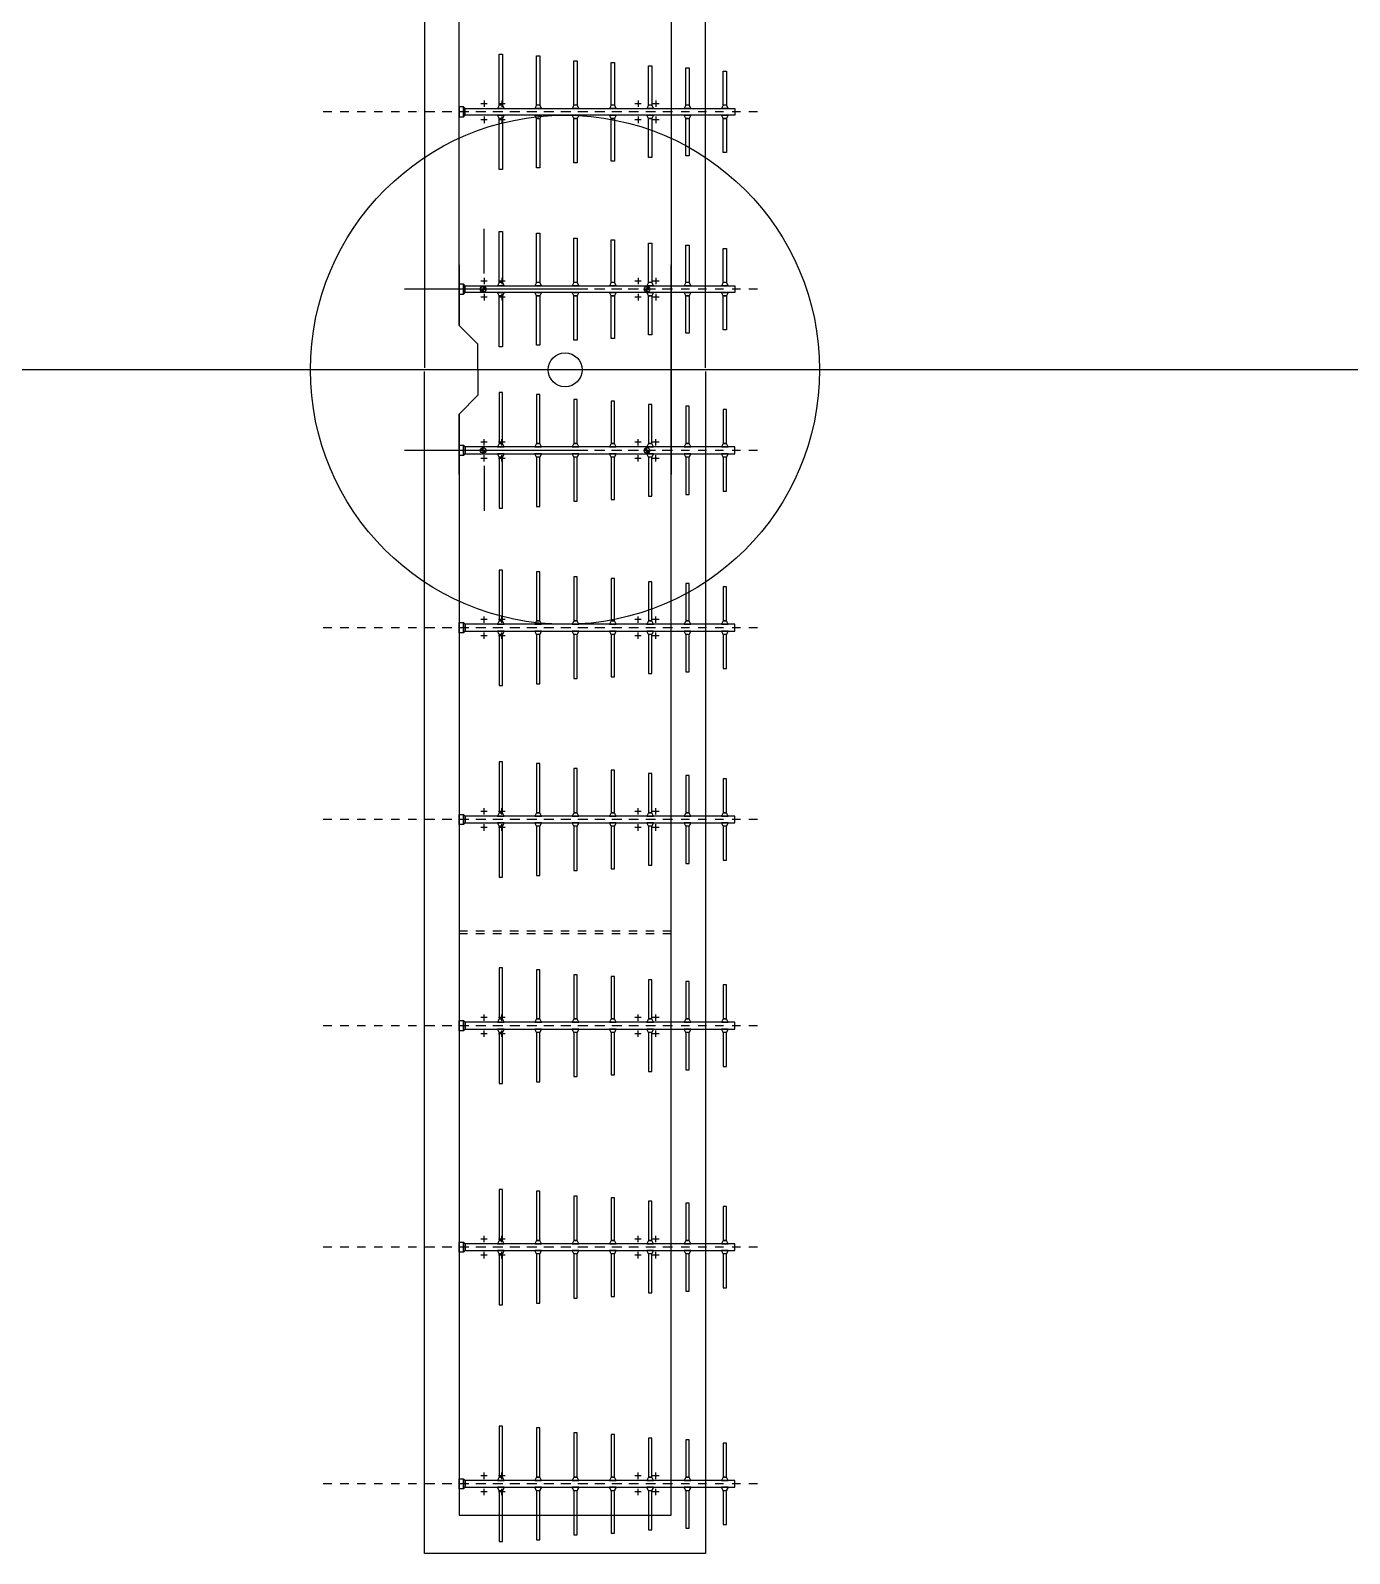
# Model space of a CAD drawing. Header units: millimetres. Extents: x -2699 to 2556, y 623 to 2108.
# Drawn here: x -1733.54 to -1718, y 1600.85 to 1618.8 of the extents above; entities that cross this region are included whole.
import ezdxf

# ---------------------------------------------------------------- set-up
doc = ezdxf.new("R2010")
doc.units = ezdxf.units.MM
for name, pattern in [('CENTER', [2, 1.25, -0.25, 0.25, -0.25]), ('CENTER2', [1.125, 0.75, -0.125, 0.125, -0.125]), ('DASHDOT2', [0.5, 0.25, -0.125, 0, -0.125]), ('DASHED', [0.75, 0.5, -0.25])]:
    doc.linetypes.add(name, pattern=pattern)
for name, color, linetype in [('FGW', 8, 'Continuous'), ('¸¨Öú', 7, 'Continuous'), ('导航台站', 2, 'Continuous'), ('建筑物', 1, 'Continuous')]:
    doc.layers.add(name, color=color, linetype=linetype)

# ---------------------------------------------------------------- blocks, each defined once
blk = doc.blocks.new('20单元航向阵')
at = {"ltscale": 0.005}
h = blk.add_hatch(color=256, dxfattribs=at)
h.paths.add_polyline_path([(1370742.4, -833805.7), (1370742.4, -833809), (1370745.7, -833809, 0.414214)])
h.paths.add_polyline_path([(1370742.4, -833809), (1370739.1, -833809, 0.414214), (1370742.4, -833812.3)])
h = blk.add_hatch(color=256, dxfattribs=at)
h.paths.add_polyline_path([(1370935.4, -833805.7), (1370935.4, -833809), (1370938.7, -833809, 0.414214)])
h.paths.add_polyline_path([(1370935.4, -833809), (1370932.1, -833809, 0.414214), (1370935.4, -833812.3)])
h = blk.add_hatch(color=256, dxfattribs=at)
h.paths.add_polyline_path([(1370742.4, -834002.3), (1370742.4, -833999), (1370745.7, -833999, -0.414214)])
h.paths.add_polyline_path([(1370742.4, -833999), (1370739.1, -833999, -0.414214), (1370742.4, -833995.7)])
h = blk.add_hatch(color=256, dxfattribs=at)
h.paths.add_polyline_path([(1370935.4, -834002.3), (1370935.4, -833999), (1370938.7, -833999, -0.414214)])
h.paths.add_polyline_path([(1370935.4, -833999), (1370932.1, -833999, -0.414214), (1370935.4, -833995.7)])
at = {"color": 2}
for p, q in [((1370673.3, -832509), (1370673.3, -833901.9)), ((1371004.3, -833901.9), (1371004.3, -832509)), ((1370673.3, -835299.1), (1370673.3, -833906.1)), ((1371004.3, -833906.1), (1371004.3, -835299.1)), ((1371004.3, -835299.1), (1370673.3, -835299.1))]:
    blk.add_line(p, q, dxfattribs=at)
at = {"ltscale": 0.005}
for p, q in [((1370713.9, -833851.8), (1370713.9, -832554)), ((1370963.9, -832554), (1370963.9, -833904)), ((1370747.2, -833590.5), (1370739.5, -833590.5)), ((1370743.4, -833586.7), (1370743.4, -833594.3)), ((1370768.2, -833590.5), (1370760.5, -833590.5)), ((1370764.4, -833586.7), (1370764.4, -833594.3)), ((1370928.7, -833590.5), (1370921, -833590.5)), ((1370924.9, -833586.7), (1370924.9, -833594.3)), ((1370949.7, -833590.5), (1370942, -833590.5)), ((1370945.9, -833586.7), (1370945.9, -833594.3)), ((1370747.2, -833609.5), (1370739.5, -833609.5)), ((1370743.4, -833605.7), (1370743.4, -833613.3)), ((1370768.2, -833609.5), (1370760.5, -833609.5)), ((1370764.4, -833605.7), (1370764.4, -833613.3)), ((1370928.7, -833609.5), (1370921, -833609.5)), ((1370924.9, -833605.7), (1370924.9, -833613.3)), ((1370949.7, -833609.5), (1370942, -833609.5)), ((1370945.9, -833605.7), (1370945.9, -833613.3)), ((1370743.4, -833790.7), (1370743.4, -833737.8)), ((1370713.9, -833780.5), (1370713.9, -833851.8)), ((1370963.9, -833904), (1370963.9, -833780.5)), ((1370747.2, -833799.5), (1370739.5, -833799.5)), ((1370747.2, -833799.5), (1370739.5, -833799.5)), ((1370742.4, -833805.7), (1370742.4, -833812.3)), ((1370743.4, -833795.7), (1370743.4, -833803.3)), ((1370743.4, -833795.7), (1370743.4, -833803.3)), ((1370768.2, -833799.5), (1370760.5, -833799.5)), ((1370768.2, -833799.5), (1370760.5, -833799.5)), ((1370764.4, -833795.7), (1370764.4, -833803.3)), ((1370764.4, -833795.7), (1370764.4, -833803.3)), ((1370928.7, -833799.5), (1370921, -833799.5)), ((1370928.7, -833799.5), (1370921, -833799.5)), ((1370924.9, -833795.7), (1370924.9, -833803.3)), ((1370924.9, -833795.7), (1370924.9, -833803.3)), ((1370935.4, -833805.7), (1370935.4, -833812.3)), ((1370949.7, -833799.5), (1370942, -833799.5)), ((1370949.7, -833799.5), (1370942, -833799.5)), ((1370945.9, -833795.7), (1370945.9, -833803.3)), ((1370945.9, -833795.7), (1370945.9, -833803.3)), ((1370739.1, -833809), (1370745.7, -833809)), ((1370747.2, -833818.5), (1370739.5, -833818.5)), ((1370747.2, -833818.5), (1370739.5, -833818.5)), ((1370743.4, -833814.7), (1370743.4, -833822.3)), ((1370743.4, -833814.7), (1370743.4, -833822.3)), ((1370768.2, -833818.5), (1370760.5, -833818.5)), ((1370768.2, -833818.5), (1370760.5, -833818.5)), ((1370764.4, -833814.7), (1370764.4, -833822.3)), ((1370764.4, -833814.7), (1370764.4, -833822.3)), ((1370928.7, -833818.5), (1370921, -833818.5)), ((1370928.7, -833818.5), (1370921, -833818.5)), ((1370924.9, -833814.7), (1370924.9, -833822.3)), ((1370924.9, -833814.7), (1370924.9, -833822.3)), ((1370932.1, -833809), (1370938.7, -833809)), ((1370949.7, -833818.5), (1370942, -833818.5)), ((1370949.7, -833818.5), (1370942, -833818.5)), ((1370945.9, -833814.7), (1370945.9, -833822.3)), ((1370945.9, -833814.7), (1370945.9, -833822.3)), ((1370713.9, -833851.8), (1370736.1, -833874)), ((1370713.9, -833851.8), (1370736.1, -833874)), ((1370736.1, -833904), (1370736.1, -833874)), ((1370736.1, -833904), (1370736.1, -833874)), ((1370736.1, -833904), (1370736.1, -833934)), ((1370736.1, -833904), (1370736.1, -833934)), ((1370963.9, -835254), (1370963.9, -833904)), ((1370963.9, -833904), (1370963.9, -834027.5)), ((1370713.9, -833956.3), (1370736.1, -833934)), ((1370713.9, -833956.3), (1370736.1, -833934)), ((1370713.9, -833956.3), (1370713.9, -835254)), ((1370713.9, -834027.5), (1370713.9, -833956.3)), ((1370743.4, -833993.3), (1370743.4, -833985.7)), ((1370743.4, -833993.3), (1370743.4, -833985.7)), ((1370764.4, -833993.3), (1370764.4, -833985.7)), ((1370764.4, -833993.3), (1370764.4, -833985.7)), ((1370924.9, -833993.3), (1370924.9, -833985.7)), ((1370924.9, -833993.3), (1370924.9, -833985.7)), ((1370945.9, -833993.3), (1370945.9, -833985.7)), ((1370945.9, -833993.3), (1370945.9, -833985.7)), ((1370739.1, -833999), (1370745.7, -833999)), ((1370747.2, -833989.5), (1370739.5, -833989.5)), ((1370747.2, -833989.5), (1370739.5, -833989.5)), ((1370742.4, -834002.3), (1370742.4, -833995.7)), ((1370743.4, -834012.3), (1370743.4, -834004.7)), ((1370743.4, -834012.3), (1370743.4, -834004.7)), ((1370768.2, -833989.5), (1370760.5, -833989.5)), ((1370768.2, -833989.5), (1370760.5, -833989.5)), ((1370764.4, -834012.3), (1370764.4, -834004.7)), ((1370764.4, -834012.3), (1370764.4, -834004.7)), ((1370928.7, -833989.5), (1370921, -833989.5)), ((1370928.7, -833989.5), (1370921, -833989.5)), ((1370924.9, -834012.3), (1370924.9, -834004.7)), ((1370924.9, -834012.3), (1370924.9, -834004.7)), ((1370932.1, -833999), (1370938.7, -833999)), ((1370935.4, -834002.3), (1370935.4, -833995.7)), ((1370949.7, -833989.5), (1370942, -833989.5)), ((1370949.7, -833989.5), (1370942, -833989.5)), ((1370945.9, -834012.3), (1370945.9, -834004.7)), ((1370945.9, -834012.3), (1370945.9, -834004.7)), ((1370747.2, -834008.5), (1370739.5, -834008.5)), ((1370747.2, -834008.5), (1370739.5, -834008.5)), ((1370743.4, -834017.3), (1370743.4, -834070.2)), ((1370768.2, -834008.5), (1370760.5, -834008.5)), ((1370768.2, -834008.5), (1370760.5, -834008.5)), ((1370928.7, -834008.5), (1370921, -834008.5)), ((1370928.7, -834008.5), (1370921, -834008.5)), ((1370949.7, -834008.5), (1370942, -834008.5)), ((1370949.7, -834008.5), (1370942, -834008.5)), ((1370747.2, -834198.5), (1370739.5, -834198.5)), ((1370743.4, -834202.3), (1370743.4, -834194.7)), ((1370768.2, -834198.5), (1370760.5, -834198.5)), ((1370764.4, -834202.3), (1370764.4, -834194.7)), ((1370928.7, -834198.5), (1370921, -834198.5)), ((1370924.9, -834202.3), (1370924.9, -834194.7)), ((1370949.7, -834198.5), (1370942, -834198.5)), ((1370945.9, -834202.3), (1370945.9, -834194.7)), ((1370747.2, -834217.5), (1370739.5, -834217.5)), ((1370743.4, -834221.3), (1370743.4, -834213.7)), ((1370768.2, -834217.5), (1370760.5, -834217.5)), ((1370764.4, -834221.3), (1370764.4, -834213.7)), ((1370928.7, -834217.5), (1370921, -834217.5)), ((1370924.9, -834221.3), (1370924.9, -834213.7)), ((1370949.7, -834217.5), (1370942, -834217.5)), ((1370945.9, -834221.3), (1370945.9, -834213.7)), ((1370747.2, -834424.5), (1370739.5, -834424.5)), ((1370743.4, -834428.3), (1370743.4, -834420.7)), ((1370768.2, -834424.5), (1370760.5, -834424.5)), ((1370764.4, -834428.3), (1370764.4, -834420.7)), ((1370928.7, -834424.5), (1370921, -834424.5)), ((1370924.9, -834428.3), (1370924.9, -834420.7)), ((1370949.7, -834424.5), (1370942, -834424.5)), ((1370945.9, -834428.3), (1370945.9, -834420.7)), ((1370747.2, -834443.5), (1370739.5, -834443.5)), ((1370743.4, -834447.3), (1370743.4, -834439.7)), ((1370768.2, -834443.5), (1370760.5, -834443.5)), ((1370764.4, -834447.3), (1370764.4, -834439.7)), ((1370928.7, -834443.5), (1370921, -834443.5)), ((1370924.9, -834447.3), (1370924.9, -834439.7)), ((1370949.7, -834443.5), (1370942, -834443.5)), ((1370945.9, -834447.3), (1370945.9, -834439.7)), ((1370747.2, -834667.5), (1370739.5, -834667.5)), ((1370743.4, -834671.3), (1370743.4, -834663.7)), ((1370768.2, -834667.5), (1370760.5, -834667.5)), ((1370764.4, -834671.3), (1370764.4, -834663.7)), ((1370928.7, -834667.5), (1370921, -834667.5)), ((1370924.9, -834671.3), (1370924.9, -834663.7)), ((1370949.7, -834667.5), (1370942, -834667.5)), ((1370945.9, -834671.3), (1370945.9, -834663.7)), ((1370747.2, -834686.5), (1370739.5, -834686.5)), ((1370743.4, -834690.3), (1370743.4, -834682.7)), ((1370768.2, -834686.5), (1370760.5, -834686.5)), ((1370764.4, -834690.3), (1370764.4, -834682.7)), ((1370928.7, -834686.5), (1370921, -834686.5)), ((1370924.9, -834690.3), (1370924.9, -834682.7)), ((1370949.7, -834686.5), (1370942, -834686.5)), ((1370945.9, -834690.3), (1370945.9, -834682.7)), ((1370747.2, -834928.5), (1370739.5, -834928.5)), ((1370743.4, -834932.3), (1370743.4, -834924.7)), ((1370768.2, -834928.5), (1370760.5, -834928.5)), ((1370764.4, -834932.3), (1370764.4, -834924.7)), ((1370928.7, -834928.5), (1370921, -834928.5)), ((1370924.9, -834932.3), (1370924.9, -834924.7)), ((1370949.7, -834928.5), (1370942, -834928.5)), ((1370945.9, -834932.3), (1370945.9, -834924.7)), ((1370747.2, -834947.5), (1370739.5, -834947.5)), ((1370743.4, -834951.3), (1370743.4, -834943.7)), ((1370768.2, -834947.5), (1370760.5, -834947.5)), ((1370764.4, -834951.3), (1370764.4, -834943.7)), ((1370928.7, -834947.5), (1370921, -834947.5)), ((1370924.9, -834951.3), (1370924.9, -834943.7)), ((1370949.7, -834947.5), (1370942, -834947.5)), ((1370945.9, -834951.3), (1370945.9, -834943.7)), ((1370747.2, -835207.5), (1370739.5, -835207.5)), ((1370743.4, -835211.3), (1370743.4, -835203.7)), ((1370768.2, -835207.5), (1370760.5, -835207.5)), ((1370764.4, -835211.3), (1370764.4, -835203.7)), ((1370928.7, -835207.5), (1370921, -835207.5)), ((1370924.9, -835211.3), (1370924.9, -835203.7)), ((1370949.7, -835207.5), (1370942, -835207.5)), ((1370945.9, -835211.3), (1370945.9, -835203.7)), ((1370747.2, -835226.5), (1370739.5, -835226.5)), ((1370743.4, -835230.3), (1370743.4, -835222.7)), ((1370768.2, -835226.5), (1370760.5, -835226.5)), ((1370764.4, -835230.3), (1370764.4, -835222.7)), ((1370928.7, -835226.5), (1370921, -835226.5)), ((1370924.9, -835230.3), (1370924.9, -835222.7)), ((1370949.7, -835226.5), (1370942, -835226.5)), ((1370945.9, -835230.3), (1370945.9, -835222.7)), ((1370713.9, -835254), (1370963.9, -835254))]:
    blk.add_line(p, q, dxfattribs=at)
at = {"linetype": 'DASHDOT2', "ltscale": 0.01}
for p, q in [((1370963.9, -833600), (1370553.9, -833600)), ((1370853.2, -833809), (1370649.8, -833809)), ((1370963.4, -833809), (1370649.8, -833809)), ((1371251.7, -833904), (1370553.9, -833904)), ((1371251.7, -833904), (1370553.9, -833904)), ((1370853.2, -833999), (1370649.8, -833999)), ((1370963.4, -833999), (1370649.8, -833999)), ((1370963.9, -834208), (1370553.9, -834208)), ((1370963.9, -834434), (1370553.9, -834434)), ((1370963.9, -834677), (1370553.9, -834677)), ((1370963.9, -834938), (1370553.9, -834938)), ((1370963.9, -835217), (1370553.9, -835217))]:
    blk.add_line(p, q, dxfattribs=at)
at = {"linetype": 'CENTER2', "ltscale": 0.005}
for p, q in [((1370963.9, -833809), (1370914.2, -833809)), ((1370963.9, -833999), (1370914.2, -833999))]:
    blk.add_line(p, q, dxfattribs=at)
at = {"linetype": 'DASHED'}
for p, q in [((1370963.9, -834565.8), (1370713.9, -834565.8)), ((1370963.9, -834568.8), (1370713.9, -834568.8))]:
    blk.add_line(p, q, dxfattribs=at)
at = {"ltscale": 0.005}
for centre in [(1370742.4, -833809), (1370935.4, -833809), (1370742.4, -833999), (1370935.4, -833999)]:
    blk.add_circle(centre, 3.3, dxfattribs=at)
blk.add_circle((1370838.9, -833904), 20)
blk.add_circle((1370838.9, -833904), 20)
at = {"layer": '¸¨Öú', "color": 8, "linetype": 'CENTER'}
for p, q in [((1371065.6, -833600), (1370665.6, -833600)), ((1371065.6, -833809), (1370665.6, -833809)), ((1371065.6, -833999), (1370665.6, -833999)), ((1371065.6, -834208), (1370665.6, -834208)), ((1371065.6, -834434), (1370665.6, -834434)), ((1371065.6, -834677), (1370665.6, -834677)), ((1371065.6, -834938), (1370665.6, -834938)), ((1371065.6, -835217), (1370665.6, -835217))]:
    blk.add_line(p, q, dxfattribs=at)
at = {"layer": '导航台站', "color": 0, "ltscale": 0.5}
for p, q in [((1370761.1, -833592), (1370759.1, -833596)), ((1370765.1, -833592), (1370767.1, -833596)), ((1370805.1, -833592), (1370803.1, -833596)), ((1370809.1, -833592), (1370811.1, -833596)), ((1370849.1, -833592), (1370847.1, -833596)), ((1370853.1, -833592), (1370855.1, -833596)), ((1370893.1, -833592), (1370891.1, -833596)), ((1370897.1, -833592), (1370899.1, -833596)), ((1370937.1, -833592), (1370935.1, -833596)), ((1370941.1, -833592), (1370943.1, -833596)), ((1370981.1, -833592), (1370979.1, -833596)), ((1370985.1, -833592), (1370987.1, -833596)), ((1371025.1, -833592), (1371023.1, -833596)), ((1371029.1, -833592), (1371031.1, -833596)), ((1370767.1, -833596), (1370759.1, -833596)), ((1370767.1, -833596), (1370759.1, -833596)), ((1370761.1, -833608), (1370759.1, -833604)), ((1370811.1, -833596), (1370803.1, -833596)), ((1370811.1, -833596), (1370803.1, -833596)), ((1370805.1, -833608), (1370803.1, -833604)), ((1370855.1, -833596), (1370847.1, -833596)), ((1370855.1, -833596), (1370847.1, -833596)), ((1370849.1, -833608), (1370847.1, -833604)), ((1370899.1, -833596), (1370891.1, -833596)), ((1370899.1, -833596), (1370891.1, -833596)), ((1370893.1, -833608), (1370891.1, -833604)), ((1370943.1, -833596), (1370935.1, -833596)), ((1370943.1, -833596), (1370935.1, -833596)), ((1370937.1, -833608), (1370935.1, -833604)), ((1370987.1, -833596), (1370979.1, -833596)), ((1370987.1, -833596), (1370979.1, -833596)), ((1370981.1, -833608), (1370979.1, -833604)), ((1371031.1, -833596), (1371023.1, -833596)), ((1371031.1, -833596), (1371023.1, -833596)), ((1371025.1, -833608), (1371023.1, -833604)), ((1370761.1, -833801), (1370759.1, -833805)), ((1370767.1, -833805), (1370759.1, -833805)), ((1370767.1, -833805), (1370759.1, -833805)), ((1370765.1, -833801), (1370767.1, -833805)), ((1370805.1, -833801), (1370803.1, -833805)), ((1370811.1, -833805), (1370803.1, -833805)), ((1370811.1, -833805), (1370803.1, -833805)), ((1370809.1, -833801), (1370811.1, -833805)), ((1370849.1, -833801), (1370847.1, -833805)), ((1370855.1, -833805), (1370847.1, -833805)), ((1370855.1, -833805), (1370847.1, -833805)), ((1370853.1, -833801), (1370855.1, -833805)), ((1370893.1, -833801), (1370891.1, -833805)), ((1370899.1, -833805), (1370891.1, -833805)), ((1370899.1, -833805), (1370891.1, -833805)), ((1370897.1, -833801), (1370899.1, -833805)), ((1370937.1, -833801), (1370935.1, -833805)), ((1370943.1, -833805), (1370935.1, -833805)), ((1370943.1, -833805), (1370935.1, -833805)), ((1370941.1, -833801), (1370943.1, -833805)), ((1370981.1, -833801), (1370979.1, -833805)), ((1370987.1, -833805), (1370979.1, -833805)), ((1370987.1, -833805), (1370979.1, -833805)), ((1370985.1, -833801), (1370987.1, -833805)), ((1371025.1, -833801), (1371023.1, -833805)), ((1371031.1, -833805), (1371023.1, -833805)), ((1371031.1, -833805), (1371023.1, -833805)), ((1371029.1, -833801), (1371031.1, -833805)), ((1370761.1, -833817), (1370759.1, -833813)), ((1370805.1, -833817), (1370803.1, -833813)), ((1370849.1, -833817), (1370847.1, -833813)), ((1370893.1, -833817), (1370891.1, -833813)), ((1370937.1, -833817), (1370935.1, -833813)), ((1370981.1, -833817), (1370979.1, -833813)), ((1371025.1, -833817), (1371023.1, -833813)), ((1370761.1, -833991), (1370759.1, -833995)), ((1370767.1, -834003), (1370759.1, -834003)), ((1370761.1, -834007), (1370759.1, -834003)), ((1370767.1, -834003), (1370759.1, -834003)), ((1370765.1, -834007), (1370767.1, -834003)), ((1370805.1, -833991), (1370803.1, -833995)), ((1370811.1, -834003), (1370803.1, -834003)), ((1370805.1, -834007), (1370803.1, -834003)), ((1370811.1, -834003), (1370803.1, -834003)), ((1370809.1, -834007), (1370811.1, -834003)), ((1370849.1, -833991), (1370847.1, -833995)), ((1370855.1, -834003), (1370847.1, -834003)), ((1370849.1, -834007), (1370847.1, -834003)), ((1370855.1, -834003), (1370847.1, -834003)), ((1370853.1, -834007), (1370855.1, -834003)), ((1370893.1, -833991), (1370891.1, -833995)), ((1370899.1, -834003), (1370891.1, -834003)), ((1370893.1, -834007), (1370891.1, -834003)), ((1370899.1, -834003), (1370891.1, -834003)), ((1370897.1, -834007), (1370899.1, -834003)), ((1370937.1, -833991), (1370935.1, -833995)), ((1370943.1, -834003), (1370935.1, -834003)), ((1370937.1, -834007), (1370935.1, -834003)), ((1370943.1, -834003), (1370935.1, -834003)), ((1370941.1, -834007), (1370943.1, -834003)), ((1370981.1, -833991), (1370979.1, -833995)), ((1370987.1, -834003), (1370979.1, -834003)), ((1370981.1, -834007), (1370979.1, -834003)), ((1370987.1, -834003), (1370979.1, -834003)), ((1370985.1, -834007), (1370987.1, -834003)), ((1371025.1, -833991), (1371023.1, -833995)), ((1371031.1, -834003), (1371023.1, -834003)), ((1371025.1, -834007), (1371023.1, -834003)), ((1371031.1, -834003), (1371023.1, -834003)), ((1371029.1, -834007), (1371031.1, -834003)), ((1370761.1, -834200), (1370759.1, -834204)), ((1370805.1, -834200), (1370803.1, -834204)), ((1370849.1, -834200), (1370847.1, -834204)), ((1370893.1, -834200), (1370891.1, -834204)), ((1370937.1, -834200), (1370935.1, -834204)), ((1370981.1, -834200), (1370979.1, -834204)), ((1371025.1, -834200), (1371023.1, -834204)), ((1370767.1, -834212), (1370759.1, -834212)), ((1370761.1, -834216), (1370759.1, -834212)), ((1370767.1, -834212), (1370759.1, -834212)), ((1370765.1, -834216), (1370767.1, -834212)), ((1370811.1, -834212), (1370803.1, -834212)), ((1370805.1, -834216), (1370803.1, -834212)), ((1370811.1, -834212), (1370803.1, -834212)), ((1370809.1, -834216), (1370811.1, -834212)), ((1370855.1, -834212), (1370847.1, -834212)), ((1370849.1, -834216), (1370847.1, -834212)), ((1370855.1, -834212), (1370847.1, -834212)), ((1370853.1, -834216), (1370855.1, -834212)), ((1370899.1, -834212), (1370891.1, -834212)), ((1370893.1, -834216), (1370891.1, -834212)), ((1370899.1, -834212), (1370891.1, -834212)), ((1370897.1, -834216), (1370899.1, -834212)), ((1370943.1, -834212), (1370935.1, -834212)), ((1370937.1, -834216), (1370935.1, -834212)), ((1370943.1, -834212), (1370935.1, -834212)), ((1370941.1, -834216), (1370943.1, -834212)), ((1370987.1, -834212), (1370979.1, -834212)), ((1370981.1, -834216), (1370979.1, -834212)), ((1370987.1, -834212), (1370979.1, -834212)), ((1370985.1, -834216), (1370987.1, -834212)), ((1371031.1, -834212), (1371023.1, -834212)), ((1371025.1, -834216), (1371023.1, -834212)), ((1371031.1, -834212), (1371023.1, -834212)), ((1371029.1, -834216), (1371031.1, -834212)), ((1370761.1, -834426), (1370759.1, -834430)), ((1370805.1, -834426), (1370803.1, -834430)), ((1370849.1, -834426), (1370847.1, -834430)), ((1370893.1, -834426), (1370891.1, -834430)), ((1370937.1, -834426), (1370935.1, -834430)), ((1370981.1, -834426), (1370979.1, -834430)), ((1371025.1, -834426), (1371023.1, -834430)), ((1370767.1, -834438), (1370759.1, -834438)), ((1370761.1, -834442), (1370759.1, -834438)), ((1370767.1, -834438), (1370759.1, -834438)), ((1370765.1, -834442), (1370767.1, -834438)), ((1370811.1, -834438), (1370803.1, -834438)), ((1370805.1, -834442), (1370803.1, -834438)), ((1370811.1, -834438), (1370803.1, -834438)), ((1370809.1, -834442), (1370811.1, -834438)), ((1370855.1, -834438), (1370847.1, -834438)), ((1370849.1, -834442), (1370847.1, -834438)), ((1370855.1, -834438), (1370847.1, -834438)), ((1370853.1, -834442), (1370855.1, -834438)), ((1370899.1, -834438), (1370891.1, -834438)), ((1370893.1, -834442), (1370891.1, -834438)), ((1370899.1, -834438), (1370891.1, -834438)), ((1370897.1, -834442), (1370899.1, -834438)), ((1370943.1, -834438), (1370935.1, -834438)), ((1370937.1, -834442), (1370935.1, -834438)), ((1370943.1, -834438), (1370935.1, -834438)), ((1370941.1, -834442), (1370943.1, -834438)), ((1370987.1, -834438), (1370979.1, -834438)), ((1370981.1, -834442), (1370979.1, -834438)), ((1370987.1, -834438), (1370979.1, -834438)), ((1370985.1, -834442), (1370987.1, -834438)), ((1371031.1, -834438), (1371023.1, -834438)), ((1371025.1, -834442), (1371023.1, -834438)), ((1371031.1, -834438), (1371023.1, -834438)), ((1371029.1, -834442), (1371031.1, -834438)), ((1370761.1, -834669), (1370759.1, -834673)), ((1370805.1, -834669), (1370803.1, -834673)), ((1370849.1, -834669), (1370847.1, -834673)), ((1370893.1, -834669), (1370891.1, -834673)), ((1370937.1, -834669), (1370935.1, -834673)), ((1370981.1, -834669), (1370979.1, -834673)), ((1371025.1, -834669), (1371023.1, -834673)), ((1370767.1, -834681), (1370759.1, -834681)), ((1370761.1, -834685), (1370759.1, -834681)), ((1370767.1, -834681), (1370759.1, -834681)), ((1370765.1, -834685), (1370767.1, -834681)), ((1370811.1, -834681), (1370803.1, -834681)), ((1370805.1, -834685), (1370803.1, -834681)), ((1370811.1, -834681), (1370803.1, -834681)), ((1370809.1, -834685), (1370811.1, -834681)), ((1370855.1, -834681), (1370847.1, -834681)), ((1370849.1, -834685), (1370847.1, -834681)), ((1370855.1, -834681), (1370847.1, -834681)), ((1370853.1, -834685), (1370855.1, -834681)), ((1370899.1, -834681), (1370891.1, -834681)), ((1370893.1, -834685), (1370891.1, -834681)), ((1370899.1, -834681), (1370891.1, -834681)), ((1370897.1, -834685), (1370899.1, -834681)), ((1370943.1, -834681), (1370935.1, -834681)), ((1370937.1, -834685), (1370935.1, -834681)), ((1370943.1, -834681), (1370935.1, -834681)), ((1370941.1, -834685), (1370943.1, -834681)), ((1370987.1, -834681), (1370979.1, -834681)), ((1370981.1, -834685), (1370979.1, -834681)), ((1370987.1, -834681), (1370979.1, -834681)), ((1370985.1, -834685), (1370987.1, -834681)), ((1371031.1, -834681), (1371023.1, -834681)), ((1371025.1, -834685), (1371023.1, -834681)), ((1371031.1, -834681), (1371023.1, -834681)), ((1371029.1, -834685), (1371031.1, -834681)), ((1370761.1, -834930), (1370759.1, -834934)), ((1370805.1, -834930), (1370803.1, -834934)), ((1370849.1, -834930), (1370847.1, -834934)), ((1370893.1, -834930), (1370891.1, -834934)), ((1370937.1, -834930), (1370935.1, -834934)), ((1370981.1, -834930), (1370979.1, -834934)), ((1371025.1, -834930), (1371023.1, -834934)), ((1370767.1, -834942), (1370759.1, -834942)), ((1370761.1, -834946), (1370759.1, -834942)), ((1370767.1, -834942), (1370759.1, -834942)), ((1370765.1, -834946), (1370767.1, -834942)), ((1370811.1, -834942), (1370803.1, -834942)), ((1370805.1, -834946), (1370803.1, -834942)), ((1370811.1, -834942), (1370803.1, -834942)), ((1370809.1, -834946), (1370811.1, -834942)), ((1370855.1, -834942), (1370847.1, -834942)), ((1370849.1, -834946), (1370847.1, -834942)), ((1370855.1, -834942), (1370847.1, -834942)), ((1370853.1, -834946), (1370855.1, -834942)), ((1370899.1, -834942), (1370891.1, -834942)), ((1370893.1, -834946), (1370891.1, -834942)), ((1370899.1, -834942), (1370891.1, -834942)), ((1370897.1, -834946), (1370899.1, -834942)), ((1370943.1, -834942), (1370935.1, -834942)), ((1370937.1, -834946), (1370935.1, -834942)), ((1370943.1, -834942), (1370935.1, -834942)), ((1370941.1, -834946), (1370943.1, -834942)), ((1370987.1, -834942), (1370979.1, -834942)), ((1370981.1, -834946), (1370979.1, -834942)), ((1370987.1, -834942), (1370979.1, -834942)), ((1370985.1, -834946), (1370987.1, -834942)), ((1371031.1, -834942), (1371023.1, -834942)), ((1371025.1, -834946), (1371023.1, -834942)), ((1371031.1, -834942), (1371023.1, -834942)), ((1371029.1, -834946), (1371031.1, -834942)), ((1370761.1, -835209), (1370759.1, -835213)), ((1370767.1, -835221), (1370759.1, -835221)), ((1370761.1, -835225), (1370759.1, -835221)), ((1370767.1, -835221), (1370759.1, -835221)), ((1370765.1, -835225), (1370767.1, -835221)), ((1370805.1, -835209), (1370803.1, -835213)), ((1370811.1, -835221), (1370803.1, -835221)), ((1370805.1, -835225), (1370803.1, -835221)), ((1370811.1, -835221), (1370803.1, -835221)), ((1370809.1, -835225), (1370811.1, -835221)), ((1370849.1, -835209), (1370847.1, -835213)), ((1370855.1, -835221), (1370847.1, -835221)), ((1370849.1, -835225), (1370847.1, -835221)), ((1370855.1, -835221), (1370847.1, -835221)), ((1370853.1, -835225), (1370855.1, -835221)), ((1370893.1, -835209), (1370891.1, -835213)), ((1370899.1, -835221), (1370891.1, -835221)), ((1370893.1, -835225), (1370891.1, -835221)), ((1370899.1, -835221), (1370891.1, -835221)), ((1370897.1, -835225), (1370899.1, -835221)), ((1370937.1, -835209), (1370935.1, -835213)), ((1370943.1, -835221), (1370935.1, -835221)), ((1370937.1, -835225), (1370935.1, -835221)), ((1370943.1, -835221), (1370935.1, -835221)), ((1370941.1, -835225), (1370943.1, -835221)), ((1370981.1, -835209), (1370979.1, -835213)), ((1370987.1, -835221), (1370979.1, -835221)), ((1370981.1, -835225), (1370979.1, -835221)), ((1370987.1, -835221), (1370979.1, -835221)), ((1370985.1, -835225), (1370987.1, -835221)), ((1371025.1, -835209), (1371023.1, -835213)), ((1371031.1, -835221), (1371023.1, -835221)), ((1371025.1, -835225), (1371023.1, -835221)), ((1371031.1, -835221), (1371023.1, -835221)), ((1371029.1, -835225), (1371031.1, -835221))]:
    blk.add_line(p, q, dxfattribs=at)
for points in [[(1370765.1, -833532), (1370765.1, -833592), (1370761.1, -833592), (1370761.1, -833532)], [(1370809.1, -833534), (1370809.1, -833592), (1370805.1, -833592), (1370805.1, -833534)], [(1370853.1, -833540), (1370853.1, -833592), (1370849.1, -833592), (1370849.1, -833540)], [(1370897.1, -833542), (1370897.1, -833592), (1370893.1, -833592), (1370893.1, -833542)], [(1370941.1, -833546), (1370941.1, -833592), (1370937.1, -833592), (1370937.1, -833546)], [(1370985.1, -833548), (1370985.1, -833592), (1370981.1, -833592), (1370981.1, -833548)], [(1371029.1, -833552), (1371029.1, -833592), (1371025.1, -833592), (1371025.1, -833552)], [(1370719.1, -833606), (1370719.1, -833594), (1370713.9, -833594), (1370713.9, -833606)], [(1371039.1, -833596), (1371039.1, -833604), (1370721.1, -833604), (1370721.1, -833596)], [(1370765.1, -833608), (1370765.1, -833668), (1370761.1, -833668), (1370761.1, -833608)], [(1370809.1, -833608), (1370809.1, -833666), (1370805.1, -833666), (1370805.1, -833608)], [(1370853.1, -833608), (1370853.1, -833660), (1370849.1, -833660), (1370849.1, -833608)], [(1370897.1, -833608), (1370897.1, -833658), (1370893.1, -833658), (1370893.1, -833608)], [(1370941.1, -833608), (1370941.1, -833654), (1370937.1, -833654), (1370937.1, -833608)], [(1370985.1, -833608), (1370985.1, -833652), (1370981.1, -833652), (1370981.1, -833608)], [(1371029.1, -833608), (1371029.1, -833648), (1371025.1, -833648), (1371025.1, -833608)], [(1370765.1, -833741), (1370765.1, -833801), (1370761.1, -833801), (1370761.1, -833741)], [(1370809.1, -833743), (1370809.1, -833801), (1370805.1, -833801), (1370805.1, -833743)], [(1370853.1, -833749), (1370853.1, -833801), (1370849.1, -833801), (1370849.1, -833749)], [(1370897.1, -833751), (1370897.1, -833801), (1370893.1, -833801), (1370893.1, -833751)], [(1370941.1, -833755), (1370941.1, -833801), (1370937.1, -833801), (1370937.1, -833755)], [(1370985.1, -833757), (1370985.1, -833801), (1370981.1, -833801), (1370981.1, -833757)], [(1371029.1, -833761), (1371029.1, -833801), (1371025.1, -833801), (1371025.1, -833761)], [(1370719.1, -833815), (1370719.1, -833803), (1370713.9, -833803), (1370713.9, -833815)], [(1371039.1, -833805), (1371039.1, -833813), (1370721.1, -833813), (1370721.1, -833805)], [(1370765.1, -833817), (1370765.1, -833877), (1370761.1, -833877), (1370761.1, -833817)], [(1370809.1, -833817), (1370809.1, -833875), (1370805.1, -833875), (1370805.1, -833817)], [(1370853.1, -833817), (1370853.1, -833869), (1370849.1, -833869), (1370849.1, -833817)], [(1370897.1, -833817), (1370897.1, -833867), (1370893.1, -833867), (1370893.1, -833817)], [(1370941.1, -833817), (1370941.1, -833863), (1370937.1, -833863), (1370937.1, -833817)], [(1370985.1, -833817), (1370985.1, -833861), (1370981.1, -833861), (1370981.1, -833817)], [(1371029.1, -833817), (1371029.1, -833857), (1371025.1, -833857), (1371025.1, -833817)], [(1370765.1, -833991), (1370765.1, -833931), (1370761.1, -833931), (1370761.1, -833991)], [(1370809.1, -833991), (1370809.1, -833933), (1370805.1, -833933), (1370805.1, -833991)], [(1370853.1, -833991), (1370853.1, -833939), (1370849.1, -833939), (1370849.1, -833991)], [(1370897.1, -833991), (1370897.1, -833941), (1370893.1, -833941), (1370893.1, -833991)], [(1370941.1, -833991), (1370941.1, -833945), (1370937.1, -833945), (1370937.1, -833991)], [(1370985.1, -833991), (1370985.1, -833947), (1370981.1, -833947), (1370981.1, -833991)], [(1371029.1, -833991), (1371029.1, -833951), (1371025.1, -833951), (1371025.1, -833991)], [(1370719.1, -833993), (1370719.1, -834005), (1370713.9, -834005), (1370713.9, -833993)], [(1371039.1, -834003), (1371039.1, -833995), (1370721.1, -833995), (1370721.1, -834003)], [(1370765.1, -834067), (1370765.1, -834007), (1370761.1, -834007), (1370761.1, -834067)], [(1370809.1, -834065), (1370809.1, -834007), (1370805.1, -834007), (1370805.1, -834065)], [(1370853.1, -834059), (1370853.1, -834007), (1370849.1, -834007), (1370849.1, -834059)], [(1370897.1, -834057), (1370897.1, -834007), (1370893.1, -834007), (1370893.1, -834057)], [(1370941.1, -834053), (1370941.1, -834007), (1370937.1, -834007), (1370937.1, -834053)], [(1370985.1, -834051), (1370985.1, -834007), (1370981.1, -834007), (1370981.1, -834051)], [(1371029.1, -834047), (1371029.1, -834007), (1371025.1, -834007), (1371025.1, -834047)], [(1370765.1, -834200), (1370765.1, -834140), (1370761.1, -834140), (1370761.1, -834200)], [(1370809.1, -834200), (1370809.1, -834142), (1370805.1, -834142), (1370805.1, -834200)], [(1370853.1, -834200), (1370853.1, -834148), (1370849.1, -834148), (1370849.1, -834200)], [(1370897.1, -834200), (1370897.1, -834150), (1370893.1, -834150), (1370893.1, -834200)], [(1370941.1, -834200), (1370941.1, -834154), (1370937.1, -834154), (1370937.1, -834200)], [(1370985.1, -834200), (1370985.1, -834156), (1370981.1, -834156), (1370981.1, -834200)], [(1371029.1, -834200), (1371029.1, -834160), (1371025.1, -834160), (1371025.1, -834200)], [(1370719.1, -834202), (1370719.1, -834214), (1370713.9, -834214), (1370713.9, -834202)], [(1371039.1, -834212), (1371039.1, -834204), (1370721.1, -834204), (1370721.1, -834212)], [(1370765.1, -834276), (1370765.1, -834216), (1370761.1, -834216), (1370761.1, -834276)], [(1370809.1, -834274), (1370809.1, -834216), (1370805.1, -834216), (1370805.1, -834274)], [(1370853.1, -834268), (1370853.1, -834216), (1370849.1, -834216), (1370849.1, -834268)], [(1370897.1, -834266), (1370897.1, -834216), (1370893.1, -834216), (1370893.1, -834266)], [(1370941.1, -834262), (1370941.1, -834216), (1370937.1, -834216), (1370937.1, -834262)], [(1370985.1, -834260), (1370985.1, -834216), (1370981.1, -834216), (1370981.1, -834260)], [(1371029.1, -834256), (1371029.1, -834216), (1371025.1, -834216), (1371025.1, -834256)], [(1370765.1, -834426), (1370765.1, -834366), (1370761.1, -834366), (1370761.1, -834426)], [(1370809.1, -834426), (1370809.1, -834368), (1370805.1, -834368), (1370805.1, -834426)], [(1370853.1, -834426), (1370853.1, -834374), (1370849.1, -834374), (1370849.1, -834426)], [(1370897.1, -834426), (1370897.1, -834376), (1370893.1, -834376), (1370893.1, -834426)], [(1370941.1, -834426), (1370941.1, -834380), (1370937.1, -834380), (1370937.1, -834426)], [(1370985.1, -834426), (1370985.1, -834382), (1370981.1, -834382), (1370981.1, -834426)], [(1371029.1, -834426), (1371029.1, -834386), (1371025.1, -834386), (1371025.1, -834426)], [(1370719.1, -834428), (1370719.1, -834440), (1370713.9, -834440), (1370713.9, -834428)], [(1371039.1, -834438), (1371039.1, -834430), (1370721.1, -834430), (1370721.1, -834438)], [(1370765.1, -834502), (1370765.1, -834442), (1370761.1, -834442), (1370761.1, -834502)], [(1370809.1, -834500), (1370809.1, -834442), (1370805.1, -834442), (1370805.1, -834500)], [(1370853.1, -834494), (1370853.1, -834442), (1370849.1, -834442), (1370849.1, -834494)], [(1370897.1, -834492), (1370897.1, -834442), (1370893.1, -834442), (1370893.1, -834492)], [(1370941.1, -834488), (1370941.1, -834442), (1370937.1, -834442), (1370937.1, -834488)], [(1370985.1, -834486), (1370985.1, -834442), (1370981.1, -834442), (1370981.1, -834486)], [(1371029.1, -834482), (1371029.1, -834442), (1371025.1, -834442), (1371025.1, -834482)], [(1370765.1, -834669), (1370765.1, -834609), (1370761.1, -834609), (1370761.1, -834669)], [(1370809.1, -834669), (1370809.1, -834611), (1370805.1, -834611), (1370805.1, -834669)], [(1370853.1, -834669), (1370853.1, -834617), (1370849.1, -834617), (1370849.1, -834669)], [(1370897.1, -834669), (1370897.1, -834619), (1370893.1, -834619), (1370893.1, -834669)], [(1370941.1, -834669), (1370941.1, -834623), (1370937.1, -834623), (1370937.1, -834669)], [(1370985.1, -834669), (1370985.1, -834625), (1370981.1, -834625), (1370981.1, -834669)], [(1371029.1, -834669), (1371029.1, -834629), (1371025.1, -834629), (1371025.1, -834669)], [(1370719.1, -834671), (1370719.1, -834683), (1370713.9, -834683), (1370713.9, -834671)], [(1371039.1, -834681), (1371039.1, -834673), (1370721.1, -834673), (1370721.1, -834681)], [(1370765.1, -834745), (1370765.1, -834685), (1370761.1, -834685), (1370761.1, -834745)], [(1370809.1, -834743), (1370809.1, -834685), (1370805.1, -834685), (1370805.1, -834743)], [(1370853.1, -834737), (1370853.1, -834685), (1370849.1, -834685), (1370849.1, -834737)], [(1370897.1, -834735), (1370897.1, -834685), (1370893.1, -834685), (1370893.1, -834735)], [(1370941.1, -834731), (1370941.1, -834685), (1370937.1, -834685), (1370937.1, -834731)], [(1370985.1, -834729), (1370985.1, -834685), (1370981.1, -834685), (1370981.1, -834729)], [(1371029.1, -834725), (1371029.1, -834685), (1371025.1, -834685), (1371025.1, -834725)], [(1370765.1, -834930), (1370765.1, -834870), (1370761.1, -834870), (1370761.1, -834930)], [(1370809.1, -834930), (1370809.1, -834872), (1370805.1, -834872), (1370805.1, -834930)], [(1370853.1, -834930), (1370853.1, -834878), (1370849.1, -834878), (1370849.1, -834930)], [(1370897.1, -834930), (1370897.1, -834880), (1370893.1, -834880), (1370893.1, -834930)], [(1370941.1, -834930), (1370941.1, -834884), (1370937.1, -834884), (1370937.1, -834930)], [(1370985.1, -834930), (1370985.1, -834886), (1370981.1, -834886), (1370981.1, -834930)], [(1371029.1, -834930), (1371029.1, -834890), (1371025.1, -834890), (1371025.1, -834930)], [(1370719.1, -834932), (1370719.1, -834944), (1370713.9, -834944), (1370713.9, -834932)], [(1371039.1, -834942), (1371039.1, -834934), (1370721.1, -834934), (1370721.1, -834942)], [(1370765.1, -835006), (1370765.1, -834946), (1370761.1, -834946), (1370761.1, -835006)], [(1370809.1, -835004), (1370809.1, -834946), (1370805.1, -834946), (1370805.1, -835004)], [(1370853.1, -834998), (1370853.1, -834946), (1370849.1, -834946), (1370849.1, -834998)], [(1370897.1, -834996), (1370897.1, -834946), (1370893.1, -834946), (1370893.1, -834996)], [(1370941.1, -834992), (1370941.1, -834946), (1370937.1, -834946), (1370937.1, -834992)], [(1370985.1, -834990), (1370985.1, -834946), (1370981.1, -834946), (1370981.1, -834990)], [(1371029.1, -834986), (1371029.1, -834946), (1371025.1, -834946), (1371025.1, -834986)], [(1370765.1, -835209), (1370765.1, -835149), (1370761.1, -835149), (1370761.1, -835209)], [(1370809.1, -835209), (1370809.1, -835151), (1370805.1, -835151), (1370805.1, -835209)], [(1370853.1, -835209), (1370853.1, -835157), (1370849.1, -835157), (1370849.1, -835209)], [(1370897.1, -835209), (1370897.1, -835159), (1370893.1, -835159), (1370893.1, -835209)], [(1370941.1, -835209), (1370941.1, -835163), (1370937.1, -835163), (1370937.1, -835209)], [(1370985.1, -835209), (1370985.1, -835165), (1370981.1, -835165), (1370981.1, -835209)], [(1371029.1, -835209), (1371029.1, -835169), (1371025.1, -835169), (1371025.1, -835209)], [(1370719.1, -835211), (1370719.1, -835223), (1370713.9, -835223), (1370713.9, -835211)], [(1371039.1, -835221), (1371039.1, -835213), (1370721.1, -835213), (1370721.1, -835221)], [(1370765.1, -835285), (1370765.1, -835225), (1370761.1, -835225), (1370761.1, -835285)], [(1370809.1, -835283), (1370809.1, -835225), (1370805.1, -835225), (1370805.1, -835283)], [(1370853.1, -835277), (1370853.1, -835225), (1370849.1, -835225), (1370849.1, -835277)], [(1370897.1, -835275), (1370897.1, -835225), (1370893.1, -835225), (1370893.1, -835275)], [(1370941.1, -835271), (1370941.1, -835225), (1370937.1, -835225), (1370937.1, -835271)], [(1370985.1, -835269), (1370985.1, -835225), (1370981.1, -835225), (1370981.1, -835269)], [(1371029.1, -835265), (1371029.1, -835225), (1371025.1, -835225), (1371025.1, -835265)]]:
    blk.add_lwpolyline(points, close=True, dxfattribs=at)
at = {"layer": '导航台站', "color": 0, "ltscale": 0.5, "flags": 128}
for points in [[(1370765.1, -833592), (1370761.1, -833592), (1370759.1, -833596), (1370767.1, -833596), (1370765.1, -833592)], [(1370809.1, -833592), (1370805.1, -833592), (1370803.1, -833596), (1370811.1, -833596), (1370809.1, -833592)], [(1370853.1, -833592), (1370849.1, -833592), (1370847.1, -833596), (1370855.1, -833596), (1370853.1, -833592)], [(1370897.1, -833592), (1370893.1, -833592), (1370891.1, -833596), (1370899.1, -833596), (1370897.1, -833592)], [(1370941.1, -833592), (1370937.1, -833592), (1370935.1, -833596), (1370943.1, -833596), (1370941.1, -833592)], [(1370985.1, -833592), (1370981.1, -833592), (1370979.1, -833596), (1370987.1, -833596), (1370985.1, -833592)], [(1371029.1, -833592), (1371025.1, -833592), (1371023.1, -833596), (1371031.1, -833596), (1371029.1, -833592)], [(1370721.1, -833596), (1370719.1, -833594), (1370719.1, -833606), (1370721.1, -833604), (1370721.1, -833596)], [(1370765.1, -833608), (1370761.1, -833608), (1370759.1, -833604), (1370767.1, -833604), (1370765.1, -833608)], [(1370809.1, -833608), (1370805.1, -833608), (1370803.1, -833604), (1370811.1, -833604), (1370809.1, -833608)], [(1370853.1, -833608), (1370849.1, -833608), (1370847.1, -833604), (1370855.1, -833604), (1370853.1, -833608)], [(1370897.1, -833608), (1370893.1, -833608), (1370891.1, -833604), (1370899.1, -833604), (1370897.1, -833608)], [(1370941.1, -833608), (1370937.1, -833608), (1370935.1, -833604), (1370943.1, -833604), (1370941.1, -833608)], [(1370985.1, -833608), (1370981.1, -833608), (1370979.1, -833604), (1370987.1, -833604), (1370985.1, -833608)], [(1371029.1, -833608), (1371025.1, -833608), (1371023.1, -833604), (1371031.1, -833604), (1371029.1, -833608)], [(1370721.1, -833805), (1370719.1, -833803), (1370719.1, -833815), (1370721.1, -833813), (1370721.1, -833805)], [(1370765.1, -833801), (1370761.1, -833801), (1370759.1, -833805), (1370767.1, -833805), (1370765.1, -833801)], [(1370809.1, -833801), (1370805.1, -833801), (1370803.1, -833805), (1370811.1, -833805), (1370809.1, -833801)], [(1370853.1, -833801), (1370849.1, -833801), (1370847.1, -833805), (1370855.1, -833805), (1370853.1, -833801)], [(1370897.1, -833801), (1370893.1, -833801), (1370891.1, -833805), (1370899.1, -833805), (1370897.1, -833801)], [(1370941.1, -833801), (1370937.1, -833801), (1370935.1, -833805), (1370943.1, -833805), (1370941.1, -833801)], [(1370985.1, -833801), (1370981.1, -833801), (1370979.1, -833805), (1370987.1, -833805), (1370985.1, -833801)], [(1371029.1, -833801), (1371025.1, -833801), (1371023.1, -833805), (1371031.1, -833805), (1371029.1, -833801)], [(1370765.1, -833817), (1370761.1, -833817), (1370759.1, -833813), (1370767.1, -833813), (1370765.1, -833817)], [(1370809.1, -833817), (1370805.1, -833817), (1370803.1, -833813), (1370811.1, -833813), (1370809.1, -833817)], [(1370853.1, -833817), (1370849.1, -833817), (1370847.1, -833813), (1370855.1, -833813), (1370853.1, -833817)], [(1370897.1, -833817), (1370893.1, -833817), (1370891.1, -833813), (1370899.1, -833813), (1370897.1, -833817)], [(1370941.1, -833817), (1370937.1, -833817), (1370935.1, -833813), (1370943.1, -833813), (1370941.1, -833817)], [(1370985.1, -833817), (1370981.1, -833817), (1370979.1, -833813), (1370987.1, -833813), (1370985.1, -833817)], [(1371029.1, -833817), (1371025.1, -833817), (1371023.1, -833813), (1371031.1, -833813), (1371029.1, -833817)], [(1370721.1, -834003), (1370719.1, -834005), (1370719.1, -833993), (1370721.1, -833995), (1370721.1, -834003)], [(1370765.1, -833991), (1370761.1, -833991), (1370759.1, -833995), (1370767.1, -833995), (1370765.1, -833991)], [(1370765.1, -834007), (1370761.1, -834007), (1370759.1, -834003), (1370767.1, -834003), (1370765.1, -834007)], [(1370809.1, -833991), (1370805.1, -833991), (1370803.1, -833995), (1370811.1, -833995), (1370809.1, -833991)], [(1370809.1, -834007), (1370805.1, -834007), (1370803.1, -834003), (1370811.1, -834003), (1370809.1, -834007)], [(1370853.1, -833991), (1370849.1, -833991), (1370847.1, -833995), (1370855.1, -833995), (1370853.1, -833991)], [(1370853.1, -834007), (1370849.1, -834007), (1370847.1, -834003), (1370855.1, -834003), (1370853.1, -834007)], [(1370897.1, -833991), (1370893.1, -833991), (1370891.1, -833995), (1370899.1, -833995), (1370897.1, -833991)], [(1370897.1, -834007), (1370893.1, -834007), (1370891.1, -834003), (1370899.1, -834003), (1370897.1, -834007)], [(1370941.1, -833991), (1370937.1, -833991), (1370935.1, -833995), (1370943.1, -833995), (1370941.1, -833991)], [(1370941.1, -834007), (1370937.1, -834007), (1370935.1, -834003), (1370943.1, -834003), (1370941.1, -834007)], [(1370985.1, -833991), (1370981.1, -833991), (1370979.1, -833995), (1370987.1, -833995), (1370985.1, -833991)], [(1370985.1, -834007), (1370981.1, -834007), (1370979.1, -834003), (1370987.1, -834003), (1370985.1, -834007)], [(1371029.1, -833991), (1371025.1, -833991), (1371023.1, -833995), (1371031.1, -833995), (1371029.1, -833991)], [(1371029.1, -834007), (1371025.1, -834007), (1371023.1, -834003), (1371031.1, -834003), (1371029.1, -834007)], [(1370721.1, -834212), (1370719.1, -834214), (1370719.1, -834202), (1370721.1, -834204), (1370721.1, -834212)], [(1370765.1, -834200), (1370761.1, -834200), (1370759.1, -834204), (1370767.1, -834204), (1370765.1, -834200)], [(1370809.1, -834200), (1370805.1, -834200), (1370803.1, -834204), (1370811.1, -834204), (1370809.1, -834200)], [(1370853.1, -834200), (1370849.1, -834200), (1370847.1, -834204), (1370855.1, -834204), (1370853.1, -834200)], [(1370897.1, -834200), (1370893.1, -834200), (1370891.1, -834204), (1370899.1, -834204), (1370897.1, -834200)], [(1370941.1, -834200), (1370937.1, -834200), (1370935.1, -834204), (1370943.1, -834204), (1370941.1, -834200)], [(1370985.1, -834200), (1370981.1, -834200), (1370979.1, -834204), (1370987.1, -834204), (1370985.1, -834200)], [(1371029.1, -834200), (1371025.1, -834200), (1371023.1, -834204), (1371031.1, -834204), (1371029.1, -834200)], [(1370765.1, -834216), (1370761.1, -834216), (1370759.1, -834212), (1370767.1, -834212), (1370765.1, -834216)], [(1370809.1, -834216), (1370805.1, -834216), (1370803.1, -834212), (1370811.1, -834212), (1370809.1, -834216)], [(1370853.1, -834216), (1370849.1, -834216), (1370847.1, -834212), (1370855.1, -834212), (1370853.1, -834216)], [(1370897.1, -834216), (1370893.1, -834216), (1370891.1, -834212), (1370899.1, -834212), (1370897.1, -834216)], [(1370941.1, -834216), (1370937.1, -834216), (1370935.1, -834212), (1370943.1, -834212), (1370941.1, -834216)], [(1370985.1, -834216), (1370981.1, -834216), (1370979.1, -834212), (1370987.1, -834212), (1370985.1, -834216)], [(1371029.1, -834216), (1371025.1, -834216), (1371023.1, -834212), (1371031.1, -834212), (1371029.1, -834216)], [(1370721.1, -834438), (1370719.1, -834440), (1370719.1, -834428), (1370721.1, -834430), (1370721.1, -834438)], [(1370765.1, -834426), (1370761.1, -834426), (1370759.1, -834430), (1370767.1, -834430), (1370765.1, -834426)], [(1370809.1, -834426), (1370805.1, -834426), (1370803.1, -834430), (1370811.1, -834430), (1370809.1, -834426)], [(1370853.1, -834426), (1370849.1, -834426), (1370847.1, -834430), (1370855.1, -834430), (1370853.1, -834426)], [(1370897.1, -834426), (1370893.1, -834426), (1370891.1, -834430), (1370899.1, -834430), (1370897.1, -834426)], [(1370941.1, -834426), (1370937.1, -834426), (1370935.1, -834430), (1370943.1, -834430), (1370941.1, -834426)], [(1370985.1, -834426), (1370981.1, -834426), (1370979.1, -834430), (1370987.1, -834430), (1370985.1, -834426)], [(1371029.1, -834426), (1371025.1, -834426), (1371023.1, -834430), (1371031.1, -834430), (1371029.1, -834426)], [(1370765.1, -834442), (1370761.1, -834442), (1370759.1, -834438), (1370767.1, -834438), (1370765.1, -834442)], [(1370809.1, -834442), (1370805.1, -834442), (1370803.1, -834438), (1370811.1, -834438), (1370809.1, -834442)], [(1370853.1, -834442), (1370849.1, -834442), (1370847.1, -834438), (1370855.1, -834438), (1370853.1, -834442)], [(1370897.1, -834442), (1370893.1, -834442), (1370891.1, -834438), (1370899.1, -834438), (1370897.1, -834442)], [(1370941.1, -834442), (1370937.1, -834442), (1370935.1, -834438), (1370943.1, -834438), (1370941.1, -834442)], [(1370985.1, -834442), (1370981.1, -834442), (1370979.1, -834438), (1370987.1, -834438), (1370985.1, -834442)], [(1371029.1, -834442), (1371025.1, -834442), (1371023.1, -834438), (1371031.1, -834438), (1371029.1, -834442)], [(1370765.1, -834669), (1370761.1, -834669), (1370759.1, -834673), (1370767.1, -834673), (1370765.1, -834669)], [(1370809.1, -834669), (1370805.1, -834669), (1370803.1, -834673), (1370811.1, -834673), (1370809.1, -834669)], [(1370853.1, -834669), (1370849.1, -834669), (1370847.1, -834673), (1370855.1, -834673), (1370853.1, -834669)], [(1370897.1, -834669), (1370893.1, -834669), (1370891.1, -834673), (1370899.1, -834673), (1370897.1, -834669)], [(1370941.1, -834669), (1370937.1, -834669), (1370935.1, -834673), (1370943.1, -834673), (1370941.1, -834669)], [(1370985.1, -834669), (1370981.1, -834669), (1370979.1, -834673), (1370987.1, -834673), (1370985.1, -834669)], [(1371029.1, -834669), (1371025.1, -834669), (1371023.1, -834673), (1371031.1, -834673), (1371029.1, -834669)], [(1370721.1, -834681), (1370719.1, -834683), (1370719.1, -834671), (1370721.1, -834673), (1370721.1, -834681)], [(1370765.1, -834685), (1370761.1, -834685), (1370759.1, -834681), (1370767.1, -834681), (1370765.1, -834685)], [(1370809.1, -834685), (1370805.1, -834685), (1370803.1, -834681), (1370811.1, -834681), (1370809.1, -834685)], [(1370853.1, -834685), (1370849.1, -834685), (1370847.1, -834681), (1370855.1, -834681), (1370853.1, -834685)], [(1370897.1, -834685), (1370893.1, -834685), (1370891.1, -834681), (1370899.1, -834681), (1370897.1, -834685)], [(1370941.1, -834685), (1370937.1, -834685), (1370935.1, -834681), (1370943.1, -834681), (1370941.1, -834685)], [(1370985.1, -834685), (1370981.1, -834685), (1370979.1, -834681), (1370987.1, -834681), (1370985.1, -834685)], [(1371029.1, -834685), (1371025.1, -834685), (1371023.1, -834681), (1371031.1, -834681), (1371029.1, -834685)], [(1370721.1, -834942), (1370719.1, -834944), (1370719.1, -834932), (1370721.1, -834934), (1370721.1, -834942)], [(1370765.1, -834930), (1370761.1, -834930), (1370759.1, -834934), (1370767.1, -834934), (1370765.1, -834930)], [(1370809.1, -834930), (1370805.1, -834930), (1370803.1, -834934), (1370811.1, -834934), (1370809.1, -834930)], [(1370853.1, -834930), (1370849.1, -834930), (1370847.1, -834934), (1370855.1, -834934), (1370853.1, -834930)], [(1370897.1, -834930), (1370893.1, -834930), (1370891.1, -834934), (1370899.1, -834934), (1370897.1, -834930)], [(1370941.1, -834930), (1370937.1, -834930), (1370935.1, -834934), (1370943.1, -834934), (1370941.1, -834930)], [(1370985.1, -834930), (1370981.1, -834930), (1370979.1, -834934), (1370987.1, -834934), (1370985.1, -834930)], [(1371029.1, -834930), (1371025.1, -834930), (1371023.1, -834934), (1371031.1, -834934), (1371029.1, -834930)], [(1370765.1, -834946), (1370761.1, -834946), (1370759.1, -834942), (1370767.1, -834942), (1370765.1, -834946)], [(1370809.1, -834946), (1370805.1, -834946), (1370803.1, -834942), (1370811.1, -834942), (1370809.1, -834946)], [(1370853.1, -834946), (1370849.1, -834946), (1370847.1, -834942), (1370855.1, -834942), (1370853.1, -834946)], [(1370897.1, -834946), (1370893.1, -834946), (1370891.1, -834942), (1370899.1, -834942), (1370897.1, -834946)], [(1370941.1, -834946), (1370937.1, -834946), (1370935.1, -834942), (1370943.1, -834942), (1370941.1, -834946)], [(1370985.1, -834946), (1370981.1, -834946), (1370979.1, -834942), (1370987.1, -834942), (1370985.1, -834946)], [(1371029.1, -834946), (1371025.1, -834946), (1371023.1, -834942), (1371031.1, -834942), (1371029.1, -834946)], [(1370721.1, -835221), (1370719.1, -835223), (1370719.1, -835211), (1370721.1, -835213), (1370721.1, -835221)], [(1370765.1, -835209), (1370761.1, -835209), (1370759.1, -835213), (1370767.1, -835213), (1370765.1, -835209)], [(1370765.1, -835225), (1370761.1, -835225), (1370759.1, -835221), (1370767.1, -835221), (1370765.1, -835225)], [(1370809.1, -835209), (1370805.1, -835209), (1370803.1, -835213), (1370811.1, -835213), (1370809.1, -835209)], [(1370809.1, -835225), (1370805.1, -835225), (1370803.1, -835221), (1370811.1, -835221), (1370809.1, -835225)], [(1370853.1, -835209), (1370849.1, -835209), (1370847.1, -835213), (1370855.1, -835213), (1370853.1, -835209)], [(1370853.1, -835225), (1370849.1, -835225), (1370847.1, -835221), (1370855.1, -835221), (1370853.1, -835225)], [(1370897.1, -835209), (1370893.1, -835209), (1370891.1, -835213), (1370899.1, -835213), (1370897.1, -835209)], [(1370897.1, -835225), (1370893.1, -835225), (1370891.1, -835221), (1370899.1, -835221), (1370897.1, -835225)], [(1370941.1, -835209), (1370937.1, -835209), (1370935.1, -835213), (1370943.1, -835213), (1370941.1, -835209)], [(1370941.1, -835225), (1370937.1, -835225), (1370935.1, -835221), (1370943.1, -835221), (1370941.1, -835225)], [(1370985.1, -835209), (1370981.1, -835209), (1370979.1, -835213), (1370987.1, -835213), (1370985.1, -835209)], [(1370985.1, -835225), (1370981.1, -835225), (1370979.1, -835221), (1370987.1, -835221), (1370985.1, -835225)], [(1371029.1, -835209), (1371025.1, -835209), (1371023.1, -835213), (1371031.1, -835213), (1371029.1, -835209)], [(1371029.1, -835225), (1371025.1, -835225), (1371023.1, -835221), (1371031.1, -835221), (1371029.1, -835225)]]:
    blk.add_lwpolyline(points, dxfattribs=at)
blk = doc.blocks.new('16单元航向阵')
at = {"xscale": -0.5000000001018634, "yscale": 0.5000000000109139, "zscale": 0.5000000000000001}
blk.add_blockref('20单元航向阵', (687057.88, 416475.51), dxfattribs=at)
blk = doc.blocks.new('12单元航向阵')
at = {"ltscale": 10, "xscale": 0.01000000000203727, "yscale": 0.01000000000203727, "zscale": 0.01000000000203727}
blk.add_blockref('16单元航向阵', (113.7447, 196.598), dxfattribs=at)

msp = doc.modelspace()

# ---------------------------------------------------------------- linework, layer by layer
at = {"layer": 'FGW', "linetype": 'Continuous'}
msp.add_line((2387.758, 1614.797), (-2483.158, 1614.797), dxfattribs=at)
at = {"layer": '建筑物'}
msp.add_circle((-1727.242, 1614.797), 3, dxfattribs=at)

# ---------------------------------------------------------------- block references
at = {"ltscale": 10, "xscale": -2, "yscale": 2, "zscale": 2}
msp.add_blockref('12单元航向阵', (-1466.983, 1231.131), dxfattribs=at)

doc.saveas('drawing.dxf')
